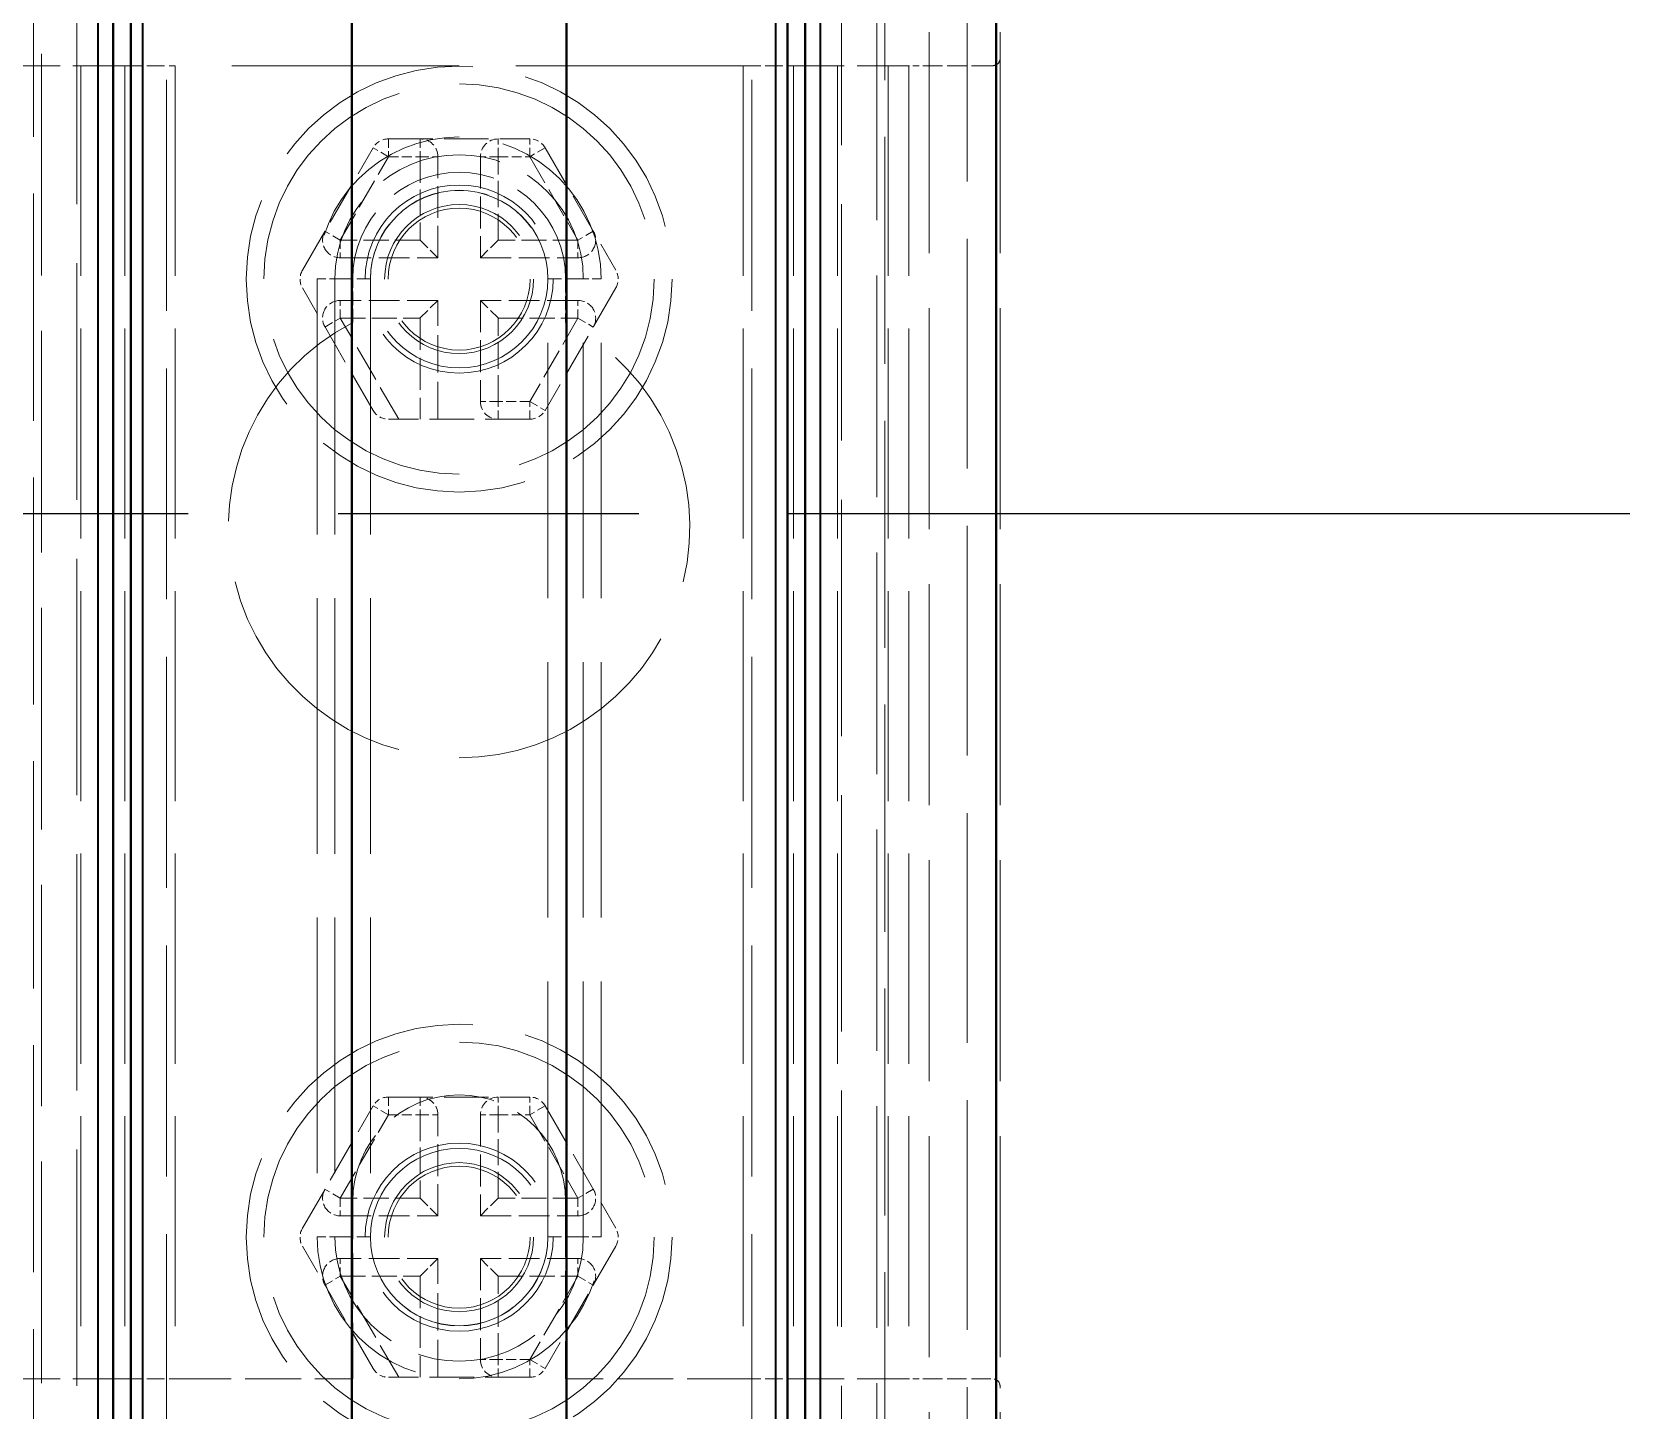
# Model space of a CAD drawing. Header units: millimetres. Extents: x 0 to 2523, y 0 to 1782.
# Drawn here: x 858.29 to 903.08, y 877.59 to 916.43 of the extents above; entities that cross this region are included whole.
import ezdxf

# ---------------------------------------------------------------- set-up
doc = ezdxf.new("R2010")
doc.units = ezdxf.units.MM
doc.header["$LTSCALE"] = 3
for name, pattern in [('CHAIN', [0.3543, 0.2362, -0.0295, 0.0591, -0.0295]), ('DASHED', [0.2067, 0.1654, -0.0413]), ('DOUBLE_DASH_CHAIN', [1.2403, 0.6614, -0.0827, 0.1654, -0.0827, 0.1654, -0.0827])]:
    doc.linetypes.add(name, pattern=pattern)
for name, color, linetype, lineweight in [('가려진 것(ISO)', 2, 'DASHED', 18), ('가려진 좁은 것(ISO)', 2, 'DASHED', 18), ('가시적인 것(ISO)', 3, 'Continuous', 40), ('가시적인 좁은 것(ISO)', 3, 'Continuous', 35), ('단면선(ISO)', 7, 'CHAIN', 25)]:
    doc.layers.add(name, color=color, linetype=linetype, lineweight=lineweight)

# ---------------------------------------------------------------- blocks, each defined once
blk = doc.blocks.new('2dTransSection0')
at = {"layer": '단면선(ISO)', "linetype": 'DOUBLE_DASH_CHAIN', "ltscale": 5.686755}
blk.add_line((250.889, 300.953), (402.686, 300.953), dxfattribs=at)

msp = doc.modelspace()

# ---------------------------------------------------------------- linework, layer by layer
at = {"layer": '가려진 것(ISO)', "ltscale": 12.901145}
for p, q in [((858.3337, 849.4732), (858.3337, 945.4732)), ((882.3337, 945.4732), (882.3337, 849.4732)), ((878.3337, 915.4732), (862.3337, 915.4732))]:
    msp.add_line(p, q, dxfattribs=at)
at = {"layer": '가려진 것(ISO)', "ltscale": 13.045907}
msp.add_line((884.6537, 942.9553), (884.6537, 853.9679), dxfattribs=at)
at = {"layer": '가려진 것(ISO)', "ltscale": 12.584246}
for p, q in [((858.5604, 854.9383), (858.5604, 932.9732)), ((882.107, 932.9732), (882.107, 854.9383))]:
    msp.add_line(p, q, dxfattribs=at)
at = {"layer": '가려진 것(ISO)', "ltscale": 12.54278}
for p, q in [((883.5837, 931.9732), (883.5837, 861.9732)), ((885.5837, 931.9732), (885.5837, 861.9732))]:
    msp.add_line(p, q, dxfattribs=at)
at = {"layer": '가려진 것(ISO)', "ltscale": 2.940551}
for p, q in [((860.9088, 915.4732), (857.6588, 915.4732)), ((883.0087, 915.4732), (879.7587, 915.4732)), ((860.9088, 878.4732), (857.6588, 878.4732)), ((883.0087, 878.4732), (879.7587, 878.4732))]:
    msp.add_line(p, q, dxfattribs=at)
at = {"layer": '가려진 것(ISO)', "ltscale": 1.00689}
for p, q in [((860.9088, 915.4732), (862.3337, 915.4732)), ((878.3337, 915.4732), (879.7587, 915.4732)), ((860.9088, 878.4732), (862.3337, 878.4732)), ((878.3337, 878.4732), (879.7587, 878.4732))]:
    msp.add_line(p, q, dxfattribs=at)
at = {"layer": '가려진 것(ISO)', "ltscale": 0.364987}
for p, q in [((883.5837, 915.4732), (883.0087, 915.4732)), ((883.5837, 878.4732), (883.0087, 878.4732))]:
    msp.add_line(p, q, dxfattribs=at)
at = {"layer": '가려진 것(ISO)', "ltscale": 11.933559}
msp.add_line((883.0087, 915.4732), (883.0087, 878.4732), dxfattribs=at)
at = {"layer": '가려진 것(ISO)', "ltscale": 1.099577}
for p, q in [((885.3158, 915.4732), (883.5837, 915.4732)), ((885.3158, 878.4732), (883.5837, 878.4732))]:
    msp.add_line(p, q, dxfattribs=at)
at = {"layer": '가려진 것(ISO)', "ltscale": 2.529157}
for p, q in [((868.3419, 913.4132), (872.3256, 913.4132)), ((865.917, 909.7132), (867.9089, 913.1632)), ((872.7586, 913.1632), (874.7505, 909.7132)), ((867.9089, 905.7632), (865.917, 909.2132)), ((874.7505, 909.2132), (872.7586, 905.7632)), ((872.3256, 905.5132), (868.3419, 905.5132)), ((865.917, 882.7132), (867.9089, 886.1632)), ((868.3419, 886.4132), (872.3256, 886.4132)), ((872.7586, 886.1632), (874.7505, 882.7132)), ((867.9089, 878.7632), (865.917, 882.2132)), ((874.7505, 882.2132), (872.7586, 878.7632)), ((872.3256, 878.5132), (868.3419, 878.5132))]:
    msp.add_line(p, q, dxfattribs=at)
at = {"layer": '가려진 것(ISO)', "ltscale": 1.809362}
for p, q in [((869.7337, 910.0632), (869.7337, 912.9132)), ((870.9337, 912.9132), (870.9337, 910.0632)), ((870.9337, 908.8632), (870.9337, 906.0132)), ((869.7337, 883.0632), (869.7337, 885.9132)), ((870.9337, 885.9132), (870.9337, 883.0632)), ((870.9337, 881.8632), (870.9337, 879.0132))]:
    msp.add_line(p, q, dxfattribs=at)
at = {"layer": '가려진 것(ISO)', "ltscale": 0.60626}
for p, q in [((869.7337, 910.0632), (869.2337, 910.5632)), ((870.9337, 910.0632), (871.4337, 910.5632)), ((869.7337, 908.8632), (869.2337, 908.3632)), ((870.9337, 908.8632), (871.4337, 908.3632)), ((869.7337, 883.0632), (869.2337, 883.5632)), ((870.9337, 883.0632), (871.4337, 883.5632)), ((869.7337, 881.8632), (869.2337, 881.3632)), ((870.9337, 881.8632), (871.4337, 881.3632))]:
    msp.add_line(p, q, dxfattribs=at)
at = {"layer": '가려진 것(ISO)', "ltscale": 1.745003}
for p, q in [((866.9851, 910.0632), (869.7337, 910.0632)), ((870.9337, 910.0632), (873.6824, 910.0632)), ((869.7337, 908.8632), (866.9851, 908.8632)), ((873.6824, 908.8632), (870.9337, 908.8632)), ((866.9851, 883.0632), (869.7337, 883.0632)), ((870.9337, 883.0632), (873.6824, 883.0632)), ((869.7337, 881.8632), (866.9851, 881.8632)), ((873.6824, 881.8632), (870.9337, 881.8632))]:
    msp.add_line(p, q, dxfattribs=at)
at = {"layer": '가려진 것(ISO)', "ltscale": 14.513788}
for p, q in [((866.8337, 909.468), (866.8337, 882.468)), ((873.8337, 882.468), (873.8337, 909.468))]:
    msp.add_line(p, q, dxfattribs=at)
at = {"layer": '가려진 것(ISO)', "ltscale": 0.783187}
for p, q in [((867.3337, 908.2395), (867.3337, 909.4732)), ((873.3337, 909.4732), (873.3337, 908.2395))]:
    msp.add_line(p, q, dxfattribs=at)
at = {"layer": '가려진 것(ISO)', "ltscale": 2.126811}
for p, q in [((869.7337, 905.5132), (869.7337, 908.8632)), ((869.7337, 878.5132), (869.7337, 881.8632))]:
    msp.add_line(p, q, dxfattribs=at)
at = {"layer": '가려진 것(ISO)', "ltscale": 3.174394}
for p, q in [((867.3337, 878.4732), (867.3337, 883.4732)), ((873.3337, 883.4732), (873.3337, 878.4732)), ((862.3337, 878.4732), (867.3337, 878.4732)), ((878.3337, 878.4732), (873.3337, 878.4732))]:
    msp.add_line(p, q, dxfattribs=at)
at = {"layer": '가려진 것(ISO)', "ltscale": 12.159042}
for centre in [(870.3337, 909.4632), (870.3337, 882.4632)]:
    msp.add_circle(centre, 6, dxfattribs=at)
at = {"layer": '가려진 것(ISO)', "ltscale": 13.42561}
for centre in [(870.3337, 909.4632), (870.3337, 882.4632)]:
    msp.add_circle(centre, 2.65, dxfattribs=at)
at = {"layer": '가려진 것(ISO)', "ltscale": 12.665669}
for centre in [(870.3337, 909.4632), (870.3337, 882.4632)]:
    msp.add_circle(centre, 2.5, dxfattribs=at)
at = {"layer": '가려진 것(ISO)', "ltscale": 10.639162}
for centre in [(870.3337, 909.4632), (870.3337, 882.4632)]:
    msp.add_circle(centre, 2.1, dxfattribs=at)
at = {"layer": '가려진 것(ISO)', "ltscale": 0.332332}
for centre, start, end in [((868.3419, 912.9132), 90, 150), ((872.3256, 912.9132), 30, 90), ((866.35, 909.4632), 150, 210), ((874.3175, 909.4632), 330, 30), ((868.3419, 906.0132), 210, 270), ((872.3256, 906.0132), 270, 330), ((868.3419, 885.9132), 90, 150), ((872.3256, 885.9132), 30, 90), ((866.35, 882.4632), 150, 210), ((874.3175, 882.4632), 330, 30), ((868.3419, 879.0132), 210, 270), ((872.3256, 879.0132), 270, 330)]:
    msp.add_arc(centre, 0.5, start, end, dxfattribs=at)
at = {"layer": '가려진 것(ISO)', "ltscale": 0.498548}
for centre, start, end in [((869.2337, 912.9132), 0, 90), ((871.4337, 912.9132), 90, 180), ((871.4337, 906.0132), 180, 270), ((869.2337, 885.9132), 0, 90), ((871.4337, 885.9132), 90, 180), ((871.4337, 879.0132), 180, 270)]:
    msp.add_arc(centre, 0.5, start, end, dxfattribs=at)
at = {"layer": '가려진 것(ISO)', "ltscale": 6.980978}
for centre, start, end in [((870.3337, 909.468), 0, 180), ((870.3337, 882.468), 180, 0)]:
    msp.add_arc(centre, 3.5, start, end, dxfattribs=at)
at = {"layer": '가려진 것(ISO)', "ltscale": 5.983681}
for centre in [(870.3337, 909.4732), (870.3337, 883.4732)]:
    msp.add_arc(centre, 3, 0, 180, dxfattribs=at)
at = {"layer": '가려진 것(ISO)', "ltscale": 0.664765}
for centre, start, end in [((866.9851, 910.5632), 150, 270), ((873.6824, 910.5632), 270, 30), ((866.9851, 908.3632), 90, 210), ((873.6824, 908.3632), 330, 90), ((866.9851, 883.5632), 150, 270), ((873.6824, 883.5632), 270, 30), ((866.9851, 881.3632), 90, 210), ((873.6824, 881.3632), 330, 90)]:
    msp.add_arc(centre, 0.5, start, end, dxfattribs=at)
at = {"layer": '가려진 것(ISO)', "ltscale": 13.951069}
msp.add_arc((870.3337, 902.4732), 6.5, 117.48643, 62.51357, dxfattribs=at)
at = {"layer": '가려진 것(ISO)', "ltscale": 0.694281}
for points, knots in [([(885.3158, 915.4732), (885.3225, 915.4732), (885.3292, 915.4733), (885.4164, 915.4761), (885.4833, 915.4965), (885.5667, 915.5869), (885.5837, 915.6574), (885.5837, 915.7411)], [0.20152866, 0.20152866, 0.20152866, 0.20152866, 0.20551375, 0.20551375, 0.2557879, 0.2557879, 0.30606206, 0.30606206, 0.30606206, 0.30606206]), ([(885.5837, 878.2052), (885.5837, 878.289), (885.5667, 878.3595), (885.4833, 878.4499), (885.4164, 878.4703), (885.3292, 878.4731), (885.3225, 878.4732), (885.3158, 878.4732)], [0.71587341, 0.71587341, 0.71587341, 0.71587341, 0.76614757, 0.76614757, 0.81642172, 0.81642172, 0.82040681, 0.82040681, 0.82040681, 0.82040681])]:
    msp.add_open_spline(points, degree=3, knots=knots, dxfattribs=at)
at = {"layer": '가려진 좁은 것(ISO)', "ltscale": 13.116171}
for p, q in [((862.0837, 867.9065), (862.0837, 932.9732)), ((878.5837, 867.9065), (878.5837, 932.9732))]:
    msp.add_line(p, q, dxfattribs=at)
at = {"layer": '가려진 좁은 것(ISO)', "ltscale": 13.426841}
for p, q in [((859.5604, 869.943), (859.5604, 928.2249)), ((881.107, 928.2249), (881.107, 869.943))]:
    msp.add_line(p, q, dxfattribs=at)
at = {"layer": '가려진 좁은 것(ISO)', "ltscale": 11.933559}
for p, q in [((859.6713, 915.4732), (859.6713, 878.4732)), ((860.9088, 915.4732), (860.9088, 878.4732)), ((862.3337, 915.4732), (862.3337, 878.4732)), ((878.3337, 915.4732), (878.3337, 878.4732)), ((879.7587, 915.4732), (879.7587, 878.4732)), ((880.9962, 915.4732), (880.9962, 878.4732)), ((882.4211, 915.4732), (882.4211, 878.4732))]:
    msp.add_line(p, q, dxfattribs=at)
at = {"layer": '가려진 좁은 것(ISO)', "ltscale": 0.498548}
for p, q in [((868.3419, 913.4132), (868.3419, 912.9132)), ((869.2337, 913.4132), (869.2337, 912.9132)), ((871.4337, 912.9132), (871.4337, 913.4132)), ((872.3256, 912.9132), (872.3256, 913.4132)), ((868.3419, 912.9132), (867.9089, 913.1632)), ((869.2337, 912.9132), (869.7337, 912.9132)), ((871.4337, 912.9132), (870.9337, 912.9132)), ((872.7586, 913.1632), (872.3256, 912.9132)), ((866.9851, 910.5632), (866.5521, 910.8132)), ((874.1154, 910.8132), (873.6824, 910.5632)), ((866.9851, 910.5632), (866.9851, 910.0632)), ((873.6824, 910.5632), (873.6824, 910.0632)), ((866.3337, 909.468), (866.8337, 909.468)), ((874.3337, 909.468), (873.8337, 909.468)), ((866.9851, 908.3632), (866.9851, 908.8632)), ((873.6824, 908.3632), (873.6824, 908.8632)), ((866.5521, 908.1132), (866.9851, 908.3632)), ((873.6824, 908.3632), (874.1154, 908.1132)), ((871.4337, 906.0132), (870.9337, 906.0132)), ((871.4337, 905.5132), (871.4337, 906.0132)), ((872.3256, 906.0132), (872.7586, 905.7632)), ((872.3256, 905.5132), (872.3256, 906.0132)), ((868.3419, 885.9132), (867.9089, 886.1632)), ((868.3419, 886.4132), (868.3419, 885.9132)), ((869.2337, 886.4132), (869.2337, 885.9132)), ((871.4337, 885.9132), (871.4337, 886.4132)), ((872.3256, 885.9132), (872.3256, 886.4132)), ((872.7586, 886.1632), (872.3256, 885.9132)), ((869.2337, 885.9132), (869.7337, 885.9132)), ((871.4337, 885.9132), (870.9337, 885.9132)), ((866.9851, 883.5632), (866.5521, 883.8132)), ((874.1154, 883.8132), (873.6824, 883.5632)), ((866.9851, 883.5632), (866.9851, 883.0632)), ((873.6824, 883.5632), (873.6824, 883.0632)), ((866.3337, 882.468), (866.8337, 882.468)), ((874.3337, 882.468), (873.8337, 882.468)), ((866.9851, 881.3632), (866.9851, 881.8632)), ((873.6824, 881.3632), (873.6824, 881.8632)), ((866.5521, 881.1132), (866.9851, 881.3632)), ((873.6824, 881.3632), (874.1154, 881.1132)), ((871.4337, 879.0132), (870.9337, 879.0132)), ((871.4337, 878.5132), (871.4337, 879.0132)), ((872.3256, 879.0132), (872.7586, 878.7632)), ((872.3256, 878.5132), (872.3256, 879.0132))]:
    msp.add_line(p, q, dxfattribs=at)
at = {"layer": '가려진 좁은 것(ISO)', "ltscale": 1.722727}
for p, q in [((866.9851, 910.5632), (868.3419, 912.9132)), ((872.3256, 912.9132), (873.6824, 910.5632)), ((873.6824, 908.3632), (872.3256, 906.0132)), ((866.9851, 883.5632), (868.3419, 885.9132)), ((872.3256, 885.9132), (873.6824, 883.5632)), ((873.6824, 881.3632), (872.3256, 879.0132))]:
    msp.add_line(p, q, dxfattribs=at)
at = {"layer": '가려진 좁은 것(ISO)', "ltscale": 0.56614}
for p, q in [((868.3419, 912.9132), (869.2337, 912.9132)), ((871.4337, 912.9132), (872.3256, 912.9132)), ((872.3256, 906.0132), (871.4337, 906.0132)), ((868.3419, 885.9132), (869.2337, 885.9132)), ((871.4337, 885.9132), (872.3256, 885.9132)), ((872.3256, 879.0132), (871.4337, 879.0132))]:
    msp.add_line(p, q, dxfattribs=at)
at = {"layer": '가려진 좁은 것(ISO)', "ltscale": 1.491912}
for p, q in [((869.2337, 912.9132), (869.2337, 910.5632)), ((871.4337, 910.5632), (871.4337, 912.9132)), ((871.4337, 906.0132), (871.4337, 908.3632)), ((869.2337, 885.9132), (869.2337, 883.5632)), ((871.4337, 883.5632), (871.4337, 885.9132)), ((871.4337, 879.0132), (871.4337, 881.3632))]:
    msp.add_line(p, q, dxfattribs=at)
at = {"layer": '가려진 좁은 것(ISO)', "ltscale": 1.427554}
for p, q in [((869.2337, 910.5632), (866.9851, 910.5632)), ((873.6824, 910.5632), (871.4337, 910.5632)), ((866.9851, 908.3632), (869.2337, 908.3632)), ((871.4337, 908.3632), (873.6824, 908.3632)), ((869.2337, 883.5632), (866.9851, 883.5632)), ((873.6824, 883.5632), (871.4337, 883.5632)), ((866.9851, 881.3632), (869.2337, 881.3632)), ((871.4337, 881.3632), (873.6824, 881.3632))]:
    msp.add_line(p, q, dxfattribs=at)
at = {"layer": '가려진 좁은 것(ISO)', "ltscale": 14.513788}
for p, q in [((866.3337, 909.468), (866.3337, 882.468)), ((867.8337, 909.468), (867.8337, 882.468)), ((872.8337, 882.468), (872.8337, 909.468)), ((874.3337, 882.468), (874.3337, 909.468))]:
    msp.add_line(p, q, dxfattribs=at)
at = {"layer": '가려진 좁은 것(ISO)', "ltscale": 0.997197}
for p, q in [((866.8337, 909.468), (867.8337, 909.468)), ((873.8337, 909.468), (872.8337, 909.468)), ((866.8337, 882.468), (867.8337, 882.468)), ((873.8337, 882.468), (872.8337, 882.468))]:
    msp.add_line(p, q, dxfattribs=at)
at = {"layer": '가려진 좁은 것(ISO)', "ltscale": 2.089287}
for p, q in [((868.6306, 905.5132), (866.9851, 908.3632)), ((868.6306, 878.5132), (866.9851, 881.3632))]:
    msp.add_line(p, q, dxfattribs=at)
at = {"layer": '가려진 좁은 것(ISO)', "ltscale": 1.809362}
for p, q in [((869.2337, 908.3632), (869.2337, 905.5132)), ((869.2337, 881.3632), (869.2337, 878.5132))]:
    msp.add_line(p, q, dxfattribs=at)
at = {"layer": '가려진 좁은 것(ISO)', "ltscale": 13.932237}
for centre in [(870.3337, 909.4632), (870.3337, 882.4632)]:
    msp.add_circle(centre, 5.5, dxfattribs=at)
at = {"layer": '가려진 좁은 것(ISO)', "ltscale": 10.132536}
for centre in [(870.3337, 909.4632), (870.3337, 882.4632)]:
    msp.add_circle(centre, 2, dxfattribs=at)
for centre, start, end in [((870.3337, 909.468), 0, 180), ((870.3337, 882.468), 180, 0)]:
    msp.add_arc(centre, 4, start, end, dxfattribs=at)
at = {"layer": '가려진 좁은 것(ISO)', "ltscale": 4.986384}
for centre, start, end in [((870.3337, 909.468), 0, 180), ((870.3337, 882.468), 180, 0)]:
    msp.add_arc(centre, 2.5, start, end, dxfattribs=at)
at = {"layer": '가시적인 것(ISO)'}
for p, q in [((867.3108, 941.2061), (867.3108, 871.0084)), ((873.3567, 941.206), (873.3567, 871.0084)), ((885.4712, 940.3379), (885.4712, 852.984)), ((860.5837, 852.9763), (860.5837, 932.9732)), ((861.0837, 932.9732), (861.0837, 844.6232)), ((879.5837, 844.6229), (879.5837, 932.9733)), ((880.0837, 932.9732), (880.0837, 852.9777))]:
    msp.add_line(p, q, dxfattribs=at)
at = {"layer": '가시적인 좁은 것(ISO)'}
for p, q in [((860.1621, 852.9763), (860.1621, 932.9732)), ((861.4086, 932.9732), (861.4086, 844.6232)), ((879.259, 844.6237), (879.2605, 932.973)), ((880.5054, 932.9732), (880.5054, 852.9763))]:
    msp.add_line(p, q, dxfattribs=at)

# ---------------------------------------------------------------- block references
at = {"layer": '단면선(ISO)', "xscale": 3, "yscale": 3, "zscale": 3}
msp.add_blockref('2dTransSection0', (0, 0), dxfattribs=at)

doc.saveas('drawing.dxf')
